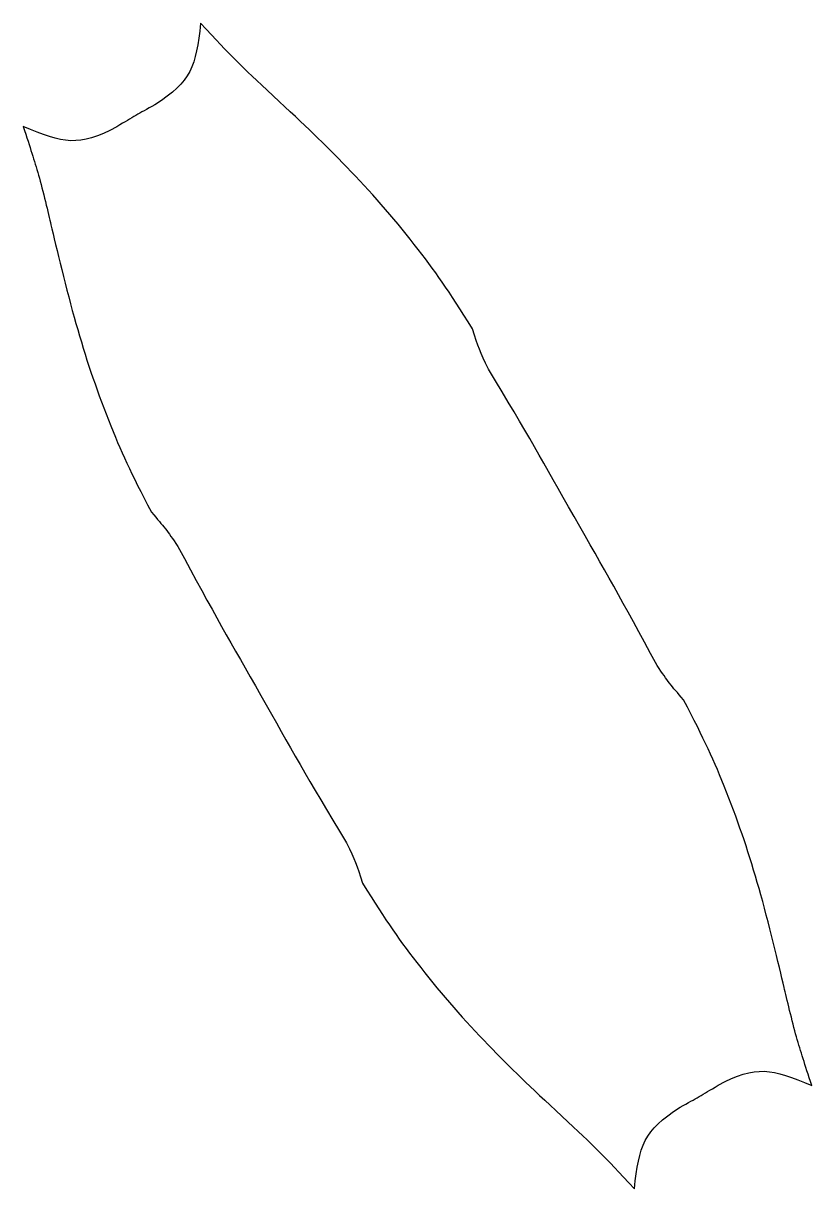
# Model space of a CAD drawing. Header units: millimetres. Extents: x 7 to 100, y -81 to 56.
import ezdxf

# ---------------------------------------------------------------- set-up
doc = ezdxf.new("R2010")
doc.units = ezdxf.units.MM

msp = doc.modelspace()

# ---------------------------------------------------------------- linework, layer by layer
at = {"color": 7, "linetype": 'Continuous', "lineweight": 25}
for points in [[(28.15, 56.21), (27.56, 51.15), (27.11, 49.38), (22.78, 46.65)], [(22.78, 46.65), (20.77, 45.55), (20.27, 45.26), (18.32, 44.06)], [(18.32, 44.06), (13.8, 41.64), (12.05, 42.13), (7.34, 44.08)], [(61.92, 15.61), (60.95, 17.66), (60.74, 18.19), (60.04, 20.35)], [(22.37, -1.19), (23.86, -2.88), (24.21, -3.32), (25.48, -5.19)], [(84.82, -23.2), (83.33, -21.51), (82.98, -21.06), (81.71, -19.19)], [(45.28, -39.99), (46.24, -42.04), (46.45, -42.57), (47.15, -44.73)], [(88.87, -68.44), (93.39, -66.02), (95.14, -66.51), (99.85, -68.46)], [(84.41, -71.03), (86.42, -69.93), (86.92, -69.64), (88.87, -68.44)], [(79.04, -80.59), (79.63, -75.53), (80.08, -73.76), (84.41, -71.03)]]:
    msp.add_open_spline(points, degree=3, dxfattribs=at)
for points, knots in [([(60.04, 20.35), (57.22, 24.89), (55.71, 27.06), (50.72, 33.45), (48.03, 36.5), (42.58, 42.15), (40.55, 44.08), (32.77, 51.31), (31.8, 52.3), (28.15, 56.21)], [0, 0, 0, 0, 0.25, 0.25, 0.5, 0.5, 0.75, 0.75, 1, 1, 1, 1]), ([(7.34, 44.08), (8.15, 41.55), (8.62, 40.18), (9.63, 36.57), (10.28, 33.84), (11.17, 30.03), (12.39, 24.9), (14.63, 17.06), (15.82, 13.46), (18.84, 5.85), (19.91, 3.53), (22.37, -1.19)], [0, 0, 0, 0, 0.125, 0.125, 0.25, 0.25, 0.5, 0.5, 0.75, 0.75, 1, 1, 1, 1]), ([(81.71, -19.19), (77.52, -11.34), (75.59, -8.05), (68.37, 4.66), (66.53, 8), (61.92, 15.61)], [0, 0, 0, 0, 0.5, 0.5, 1, 1, 1, 1]), ([(25.48, -5.19), (29.67, -13.04), (31.73, -16.55), (38.69, -28.82), (40.65, -32.39), (45.28, -39.99)], [0, 0, 0, 0, 0.5, 0.5, 1, 1, 1, 1]), ([(99.85, -68.46), (99.04, -65.93), (98.57, -64.56), (97.56, -60.95), (96.92, -58.23), (96.01, -54.4), (94.8, -49.28), (92.56, -41.44), (91.37, -37.84), (88.35, -30.23), (87.28, -27.91), (84.82, -23.2)], [0, 0, 0, 0, 0.125, 0.125, 0.25, 0.25, 0.5, 0.5, 0.75, 0.75, 1, 1, 1, 1]), ([(47.15, -44.73), (49.97, -49.27), (51.48, -51.44), (56.47, -57.83), (59.16, -60.88), (64.61, -66.53), (66.64, -68.46), (74.43, -75.69), (75.39, -76.68), (79.04, -80.59)], [0, 0, 0, 0, 0.25, 0.25, 0.5, 0.5, 0.75, 0.75, 1, 1, 1, 1])]:
    msp.add_open_spline(points, degree=3, knots=knots, dxfattribs=at)

doc.saveas('drawing.dxf')
